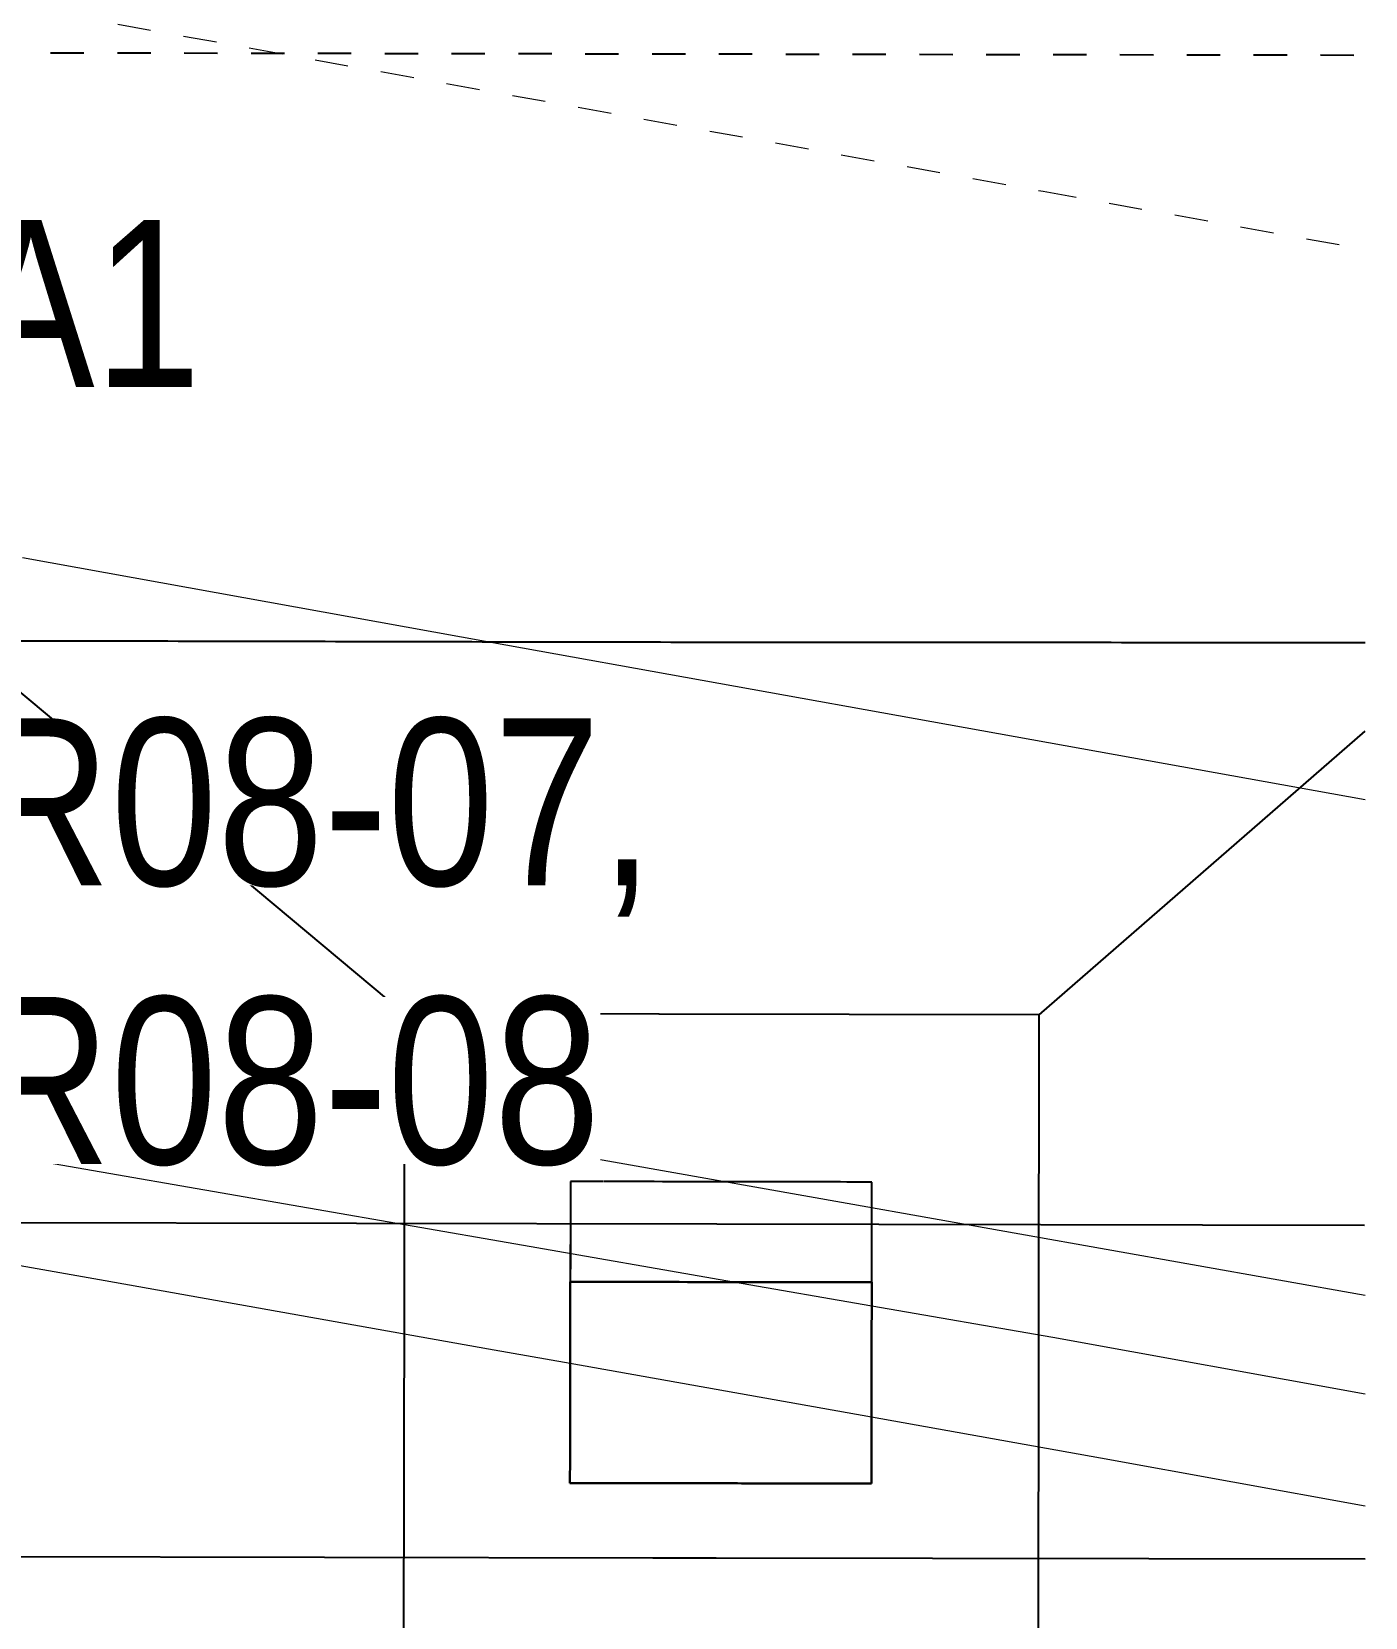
# Model space of a CAD drawing. Header units: metres. Extents: x -1147 to -802, y 5 to 567.
# Drawn here: x -996.634 to -992.644, y 510.978 to 515.721 of the extents above; entities that cross this region are included whole.
import ezdxf

# ---------------------------------------------------------------- set-up
doc = ezdxf.new("R2010")
doc.units = ezdxf.units.M
doc.linetypes.add('IMPORT-LNMK-LineCont _3_', pattern=[0.004, 0.001, -0.003])
doc.linetypes.add('IMPORT-LNMK-LineCont _3__2_', pattern=[0.004, 0.001, -0.003])
doc.layers.add('A-GENM', color=7, linetype='Continuous', lineweight=35)
doc.layers.add('G-ANNO-TEXT', color=7, linetype='Continuous', lineweight=9)
doc.styles.add('Arial Narrow_3', font='ARIALN.TTF', dxfattribs={"height": 0.5})

# ---------------------------------------------------------------- blocks, each defined once
blk = doc.blocks.new('T2DPAA-T2D-PWA-SU-M2D-000002_dwg-40815123-DRG-2873010 - GENERAL ARRANGEMENT PLAN')
at = {"color": 254, "linetype": 'IMPORT-LNMK-LineCont _3_', "lineweight": 18, "true_color": 0xeaeaea}
for p, q in [((-186.571, 1037.8849), (-186.3426, 1035.0799)), ((-186.3426, 1035.0799), (-186.2631, 1034.1041))]:
    blk.add_line(p, q, dxfattribs=at)
at = {"color": 254, "lineweight": 18, "true_color": 0xeaeaea}
for p, q in [((-188.186, 1037.7506), (-188.0709, 1036.3363)), ((-190.0195, 1034.6345), (-190.096, 1035.5472)), ((-189.6977, 1034.7194), (-189.7346, 1035.1373))]:
    blk.add_line(p, q, dxfattribs=at)
at = {"color": 7, "lineweight": 18, "true_color": 0xf0f0f0}
for p, q in [((-189.7927, 1035.7964), (-189.9359, 1037.4204)), ((-190.2139, 1036.9553), (-190.2479, 1037.3463)), ((-190.1167, 1035.7943), (-190.2139, 1036.9553)), ((-188.0709, 1036.3363), (-187.9575, 1034.9437)), ((-190.096, 1035.5472), (-190.1167, 1035.7943)), ((-189.7346, 1035.1373), (-189.7927, 1035.7964)), ((-187.9575, 1034.9437), (-187.8543, 1033.6812)), ((-189.6494, 1034.1714), (-189.6977, 1034.7194)), ((-189.9614, 1033.9414), (-190.0195, 1034.6345)), ((-189.5729, 1033.2245), (-189.6494, 1034.1714)), ((-189.8967, 1033.1384), (-189.9614, 1033.9414))]:
    blk.add_line(p, q, dxfattribs=at)
at = {"color": 7, "lineweight": 18, "true_color": 0xf0f0f0, "flags": 128}
blk.add_lwpolyline([(-189.2874, 1033.3003), (-189.4205, 1034.8695), (-189.649, 1037.5625)], dxfattribs=at)
blk = doc.blocks.new('T2DPAA-T2D-PWA-SU-M2D-000100_Survey_rvt-1-DRG-2873010 - GENERAL ARRANGEMENT PLAN')
at = {"color": 254, "lineweight": 18, "true_color": 0xe1e1e1, "rotation": 75.11694444444437}
blk.add_blockref('T2DPAA-T2D-PWA-SU-M2D-000002_dwg-40815123-DRG-2873010 - GENERAL ARRANGEMENT PLAN', (-45.8213, 429.4778), dxfattribs=at)
blk = doc.blocks.new('T2DPAA-T2D-C3S-RW-M2D-100010_dwg-40802999-DRG-2873010 - GENERAL ARRANGEMENT PLAN')
at = {"color": 254, "linetype": 'IMPORT-LNMK-LineCont _3__2_', "lineweight": 25, "true_color": 0xd5d5d5}
for p, q in [((31.936, -635.4436), (33.2116, -640.2781)), ((33.2116, -640.2781), (33.7051, -642.1482))]:
    blk.add_line(p, q, dxfattribs=at)
at = {"color": 254, "lineweight": 25, "true_color": 0xe1e1e1}
for p, q in [((29.2477, -638.9738), (29.8275, -641.1711)), ((28.8121, -641.2425), (28.2808, -639.2291)), ((29.8275, -641.1711), (30.322, -643.0453)), ((28.8605, -641.4258), (28.8122, -641.2428)), ((29.3561, -643.304), (28.8606, -641.4262))]:
    blk.add_line(p, q, dxfattribs=at)
blk = doc.blocks.new('T2DPAA-T2D-PWC-RW-M2D-100010_RoadDesign_rvt-1-DRG-2873010 - GENERAL ARRANGEMENT PLAN')
at = {"color": 254, "lineweight": 18, "true_color": 0xe3e3e3, "rotation": 75.11694444444437}
blk.add_blockref('T2DPAA-T2D-C3S-RW-M2D-100010_dwg-40802999-DRG-2873010 - GENERAL ARRANGEMENT PLAN', (-1722.337, 648.0105), dxfattribs=at)
blk = doc.blocks.new('T2DPAA-T2D-C3S-RS-M3D-100334_rvt-1-DRG-2873010 - GENERAL ARRANGEMENT PLAN')
at = {"layer": 'A-GENM', "color": 254, "lineweight": 25, "true_color": 0xd1d1d1}
for p, q in [((-1097.2847, 513.8995), (-1095.9496, 512.783)), ((-1094.0498, 512.7796), (-1093.0745, 513.6281)), ((-1095.9496, 512.783), (-1095.9507, 511.9655)), ((-1095.1881, 512.7817), (-1095.9496, 512.783)), ((-1094.0498, 512.7796), (-1095.1875, 512.7817)), ((-1094.0523, 510.8785), (-1094.0498, 512.7796)), ((-1095.4527, 512.2812), (-1095.4533, 511.9059)), ((-1095.3546, 512.281), (-1095.4527, 512.2812)), ((-1094.9516, 512.2803), (-1095.3524, 512.281)), ((-1094.8517, 512.2801), (-1094.9501, 512.2803)), ((-1094.5507, 512.2796), (-1094.8513, 512.2801)), ((-1094.5512, 511.9796), (-1094.5507, 512.2796)), ((-1095.9507, 511.9642), (-1095.952, 510.8819)), ((-1094.5513, 511.9043), (-1094.5512, 511.9796)), ((-1095.4533, 511.9059), (-1095.4535, 511.8307)), ((-1094.5515, 511.8291), (-1094.5513, 511.9043)), ((-1095.4535, 511.8307), (-1095.4536, 511.7554)), ((-1094.5516, 511.7538), (-1094.5515, 511.8291)), ((-1095.4536, 511.7554), (-1095.4537, 511.6802)), ((-1094.5517, 511.6786), (-1094.5516, 511.7538)), ((-1095.4537, 511.6802), (-1095.4539, 511.6049)), ((-1094.5519, 511.6033), (-1094.5517, 511.6786)), ((-1095.4539, 511.6049), (-1095.454, 511.5297)), ((-1094.552, 511.5281), (-1094.5519, 511.6033)), ((-1095.454, 511.5297), (-1095.4541, 511.4544)), ((-1094.5521, 511.4528), (-1094.552, 511.5281)), ((-1095.4541, 511.4544), (-1095.4543, 511.3792)), ((-1094.5523, 511.3776), (-1094.5521, 511.4528)), ((-1095.4543, 511.3792), (-1095.354, 511.379)), ((-1095.354, 511.379), (-1095.2538, 511.3788)), ((-1095.2538, 511.3788), (-1095.1536, 511.3787)), ((-1095.1536, 511.3787), (-1095.0534, 511.3785)), ((-1095.0534, 511.3785), (-1094.9532, 511.3783)), ((-1094.9532, 511.3783), (-1094.8529, 511.3781)), ((-1094.8529, 511.3781), (-1094.7527, 511.3779)), ((-1094.7527, 511.3779), (-1094.6525, 511.3778)), ((-1094.6525, 511.3778), (-1094.5523, 511.3776))]:
    blk.add_line(p, q, dxfattribs=at)
at = {"layer": 'A-GENM', "color": 253, "lineweight": 25, "true_color": 0xa3a3a3}
for p, q in [((-1095.4533, 511.9059), (-1095.4532, 511.9812)), ((-1094.5512, 511.9796), (-1094.5513, 511.9043)), ((-1095.4535, 511.8307), (-1095.4533, 511.9059)), ((-1094.5513, 511.9043), (-1094.5515, 511.8291)), ((-1095.4536, 511.7554), (-1095.4535, 511.8307)), ((-1094.5515, 511.8291), (-1094.5516, 511.7538)), ((-1095.4537, 511.6802), (-1095.4536, 511.7554)), ((-1094.5516, 511.7538), (-1094.5517, 511.6786)), ((-1095.4539, 511.6049), (-1095.4537, 511.6802)), ((-1094.5517, 511.6786), (-1094.5519, 511.6033)), ((-1095.454, 511.5297), (-1095.4539, 511.6049)), ((-1094.5519, 511.6033), (-1094.552, 511.5281)), ((-1095.4541, 511.4544), (-1095.454, 511.5297)), ((-1094.552, 511.5281), (-1094.5521, 511.4528)), ((-1095.4543, 511.3792), (-1095.4541, 511.4544)), ((-1094.5521, 511.4528), (-1094.5523, 511.3776))]:
    blk.add_line(p, q, dxfattribs=at)
at = {"layer": 'A-GENM', "color": 9, "lineweight": 25, "true_color": 0xbebebe}
for p, q in [((-1095.4532, 511.9812), (-1095.4533, 511.9059)), ((-1094.5513, 511.9043), (-1094.5512, 511.9796)), ((-1095.4533, 511.9059), (-1095.4535, 511.8307)), ((-1094.5515, 511.8291), (-1094.5513, 511.9043)), ((-1095.4535, 511.8307), (-1095.4536, 511.7554)), ((-1094.5516, 511.7538), (-1094.5515, 511.8291)), ((-1095.4536, 511.7554), (-1095.4537, 511.6802)), ((-1094.5517, 511.6786), (-1094.5516, 511.7538)), ((-1095.4537, 511.6802), (-1095.4539, 511.6049)), ((-1094.5519, 511.6033), (-1094.5517, 511.6786)), ((-1095.4539, 511.6049), (-1095.454, 511.5297)), ((-1094.552, 511.5281), (-1094.5519, 511.6033)), ((-1095.454, 511.5297), (-1095.4541, 511.4544)), ((-1094.5521, 511.4528), (-1094.552, 511.5281)), ((-1095.4541, 511.4544), (-1095.4543, 511.3792)), ((-1094.5523, 511.3776), (-1094.5521, 511.4528))]:
    blk.add_line(p, q, dxfattribs=at)
at = {"layer": 'A-GENM', "color": 9, "lineweight": 25, "true_color": 0xbebebe, "flags": 128}
for points in [[(-1095.4527, 512.2812), (-1095.4528, 512.2062), (-1095.4529, 512.1312), (-1095.4531, 512.0562), (-1095.4532, 511.9812)], [(-1094.5512, 511.9796), (-1094.5511, 512.0546), (-1094.5509, 512.1296), (-1094.5508, 512.2046), (-1094.5507, 512.2796)], [(-1095.4532, 511.9812), (-1095.4533, 511.9059), (-1095.4535, 511.8307), (-1095.4536, 511.7554), (-1095.4537, 511.6802), (-1095.4539, 511.6049), (-1095.454, 511.5297), (-1095.4541, 511.4544), (-1095.4543, 511.3792)], [(-1094.5523, 511.3776), (-1094.5521, 511.4528), (-1094.552, 511.5281), (-1094.5519, 511.6033), (-1094.5517, 511.6786), (-1094.5516, 511.7538), (-1094.5515, 511.8291), (-1094.5513, 511.9043), (-1094.5512, 511.9796)]]:
    blk.add_lwpolyline(points, dxfattribs=at)
at = {"layer": 'A-GENM', "color": 9, "lineweight": 25, "true_color": 0xbebebe}
for points, knots in [([(-1097.2847, 513.8995), (-1097.1174, 513.8992), (-1096.7829, 513.8985), (-1096.2812, 513.8974), (-1095.7794, 513.8963), (-1095.2777, 513.8953), (-1094.776, 513.8946), (-1094.2742, 513.8943), (-1093.7725, 513.8942), (-1093.3726, 513.894), (-1093.1399, 513.8939), (-1093.0745, 513.8939)], [0, 0, 0, 0, 0.1111111, 0.2222222, 0.3333333, 0.4444444, 0.5555556, 0.6666667, 0.7777778, 0.8888889, 0.9323634, 0.9323634, 0.9323634, 0.9323634]), ([(-1094.8517, 512.2801), (-1094.885, 512.2802), (-1095.0519, 512.2805), (-1095.2188, 512.2808), (-1095.3524, 512.281)], [0.3337732, 0.3337732, 0.3337732, 0.3337732, 0.4444444, 0.8888889, 0.8888889, 0.8888889, 0.8888889]), ([(-1094.5512, 511.9796), (-1094.7182, 511.9799), (-1095.0183, 511.9804), (-1095.3184, 511.981), (-1095.4515, 511.9812)], [-1, -1, -1, -1, -0.4444444, -0.0019121, -0.0019121, -0.0019121, -0.0019121]), ([(-1095.4543, 511.3792), (-1095.2872, 511.3789), (-1094.9866, 511.3784), (-1094.6859, 511.3778), (-1094.5523, 511.3776)], [-1, -1, -1, -1, -0.444444, 0, 0, 0, 0])]:
    blk.add_open_spline(points, degree=3, knots=knots, dxfattribs=at)
for points in [[(-1095.3546, 512.281), (-1095.3873, 512.2811), (-1095.42, 512.2811), (-1095.4527, 512.2812)], [(-1094.5507, 512.2796), (-1094.6509, 512.2798), (-1094.7511, 512.2799), (-1094.8513, 512.2801)], [(-1095.4543, 511.3792), (-1095.4209, 511.3791), (-1095.3875, 511.3791), (-1095.354, 511.379)], [(-1095.354, 511.379), (-1095.3206, 511.379), (-1095.2872, 511.3789), (-1095.2538, 511.3788)], [(-1095.2538, 511.3788), (-1095.2204, 511.3788), (-1095.187, 511.3787), (-1095.1536, 511.3787)], [(-1095.1536, 511.3787), (-1095.1202, 511.3786), (-1095.0868, 511.3785), (-1095.0534, 511.3785)], [(-1095.0534, 511.3785), (-1095.02, 511.3784), (-1094.9866, 511.3784), (-1094.9532, 511.3783)], [(-1094.9532, 511.3783), (-1094.9197, 511.3782), (-1094.8863, 511.3782), (-1094.8529, 511.3781)], [(-1094.8529, 511.3781), (-1094.8195, 511.3781), (-1094.7861, 511.378), (-1094.7527, 511.3779)], [(-1094.7527, 511.3779), (-1094.7193, 511.3779), (-1094.6859, 511.3778), (-1094.6525, 511.3778)], [(-1094.6525, 511.3778), (-1094.6191, 511.3777), (-1094.5857, 511.3777), (-1094.5523, 511.3776)]]:
    blk.add_open_spline(points, degree=3, dxfattribs=at)
at = {"layer": 'A-GENM', "color": 253, "lineweight": 25, "true_color": 0xa3a3a3}
for points in [[(-1095.4515, 511.9812), (-1095.4186, 511.9811), (-1095.3858, 511.9811), (-1095.353, 511.981)], [(-1095.353, 511.981), (-1095.3196, 511.981), (-1095.2862, 511.9809), (-1095.2528, 511.9808)], [(-1095.2528, 511.9808), (-1095.2193, 511.9808), (-1095.1859, 511.9807), (-1095.1525, 511.9807)], [(-1095.1525, 511.9807), (-1095.1191, 511.9806), (-1095.0857, 511.9805), (-1095.0523, 511.9805)], [(-1095.0523, 511.9805), (-1095.0189, 511.9804), (-1094.9855, 511.9804), (-1094.9521, 511.9803)], [(-1094.9521, 511.9803), (-1094.9187, 511.9802), (-1094.8853, 511.9802), (-1094.8519, 511.9801)], [(-1094.8519, 511.9801), (-1094.8185, 511.9801), (-1094.785, 511.98), (-1094.7516, 511.9799)], [(-1094.7516, 511.9799), (-1094.7182, 511.9799), (-1094.6848, 511.9798), (-1094.6514, 511.9798)], [(-1094.6514, 511.9798), (-1094.618, 511.9797), (-1094.5846, 511.9797), (-1094.5512, 511.9796)], [(-1095.354, 511.379), (-1095.3875, 511.3791), (-1095.4209, 511.3791), (-1095.4543, 511.3792)], [(-1095.2538, 511.3788), (-1095.2872, 511.3789), (-1095.3206, 511.379), (-1095.354, 511.379)], [(-1095.1536, 511.3787), (-1095.187, 511.3787), (-1095.2204, 511.3788), (-1095.2538, 511.3788)], [(-1095.0534, 511.3785), (-1095.0868, 511.3785), (-1095.1202, 511.3786), (-1095.1536, 511.3787)], [(-1094.9532, 511.3783), (-1094.9866, 511.3784), (-1095.02, 511.3784), (-1095.0534, 511.3785)], [(-1094.8529, 511.3781), (-1094.8863, 511.3782), (-1094.9197, 511.3782), (-1094.9532, 511.3783)], [(-1094.7527, 511.3779), (-1094.7861, 511.378), (-1094.8195, 511.3781), (-1094.8529, 511.3781)], [(-1094.6525, 511.3778), (-1094.6859, 511.3778), (-1094.7193, 511.3779), (-1094.7527, 511.3779)], [(-1094.5523, 511.3776), (-1094.5857, 511.3777), (-1094.6191, 511.3777), (-1094.6525, 511.3778)]]:
    blk.add_open_spline(points, degree=3, dxfattribs=at)

msp = doc.modelspace()

# ---------------------------------------------------------------- block references
at = {"lineweight": 5}
for name in ['T2DPAA-T2D-PWC-RW-M2D-100010_RoadDesign_rvt-1-DRG-2873010 - GENERAL ARRANGEMENT PLAN', 'T2DPAA-T2D-C3S-RS-M3D-100334_rvt-1-DRG-2873010 - GENERAL ARRANGEMENT PLAN']:
    msp.add_blockref(name, (100.4304, 0), dxfattribs=at)
at = {"color": 254, "lineweight": 5, "true_color": 0xe1e1e1}
msp.add_blockref('T2DPAA-T2D-PWA-SU-M2D-000100_Survey_rvt-1-DRG-2873010 - GENERAL ARRANGEMENT PLAN', (100.4304, 0), dxfattribs=at)

# ---------------------------------------------------------------- next in the draw order: texts
at = {"layer": 'G-ANNO-TEXT', "char_height": 0.5, "attachment_point": 1, "style": 'Arial Narrow_3', "bg_fill": 3, "box_fill_scale": 1, "bg_fill_color": 256, "bg_fill_true_color": 13158600, "bg_fill_transparency": 0}
for s, insert in [('ABUTMENT A1', (-1000.1368, 515.1581)), ('BRP-C3S-BR08-07,', (-999.8653, 513.6669)), ('BRP-C3S-BR08-08', (-999.8653, 512.8335))]:
    msp.add_mtext(s, dxfattribs=dict(at, insert=insert))

doc.saveas('drawing.dxf')
